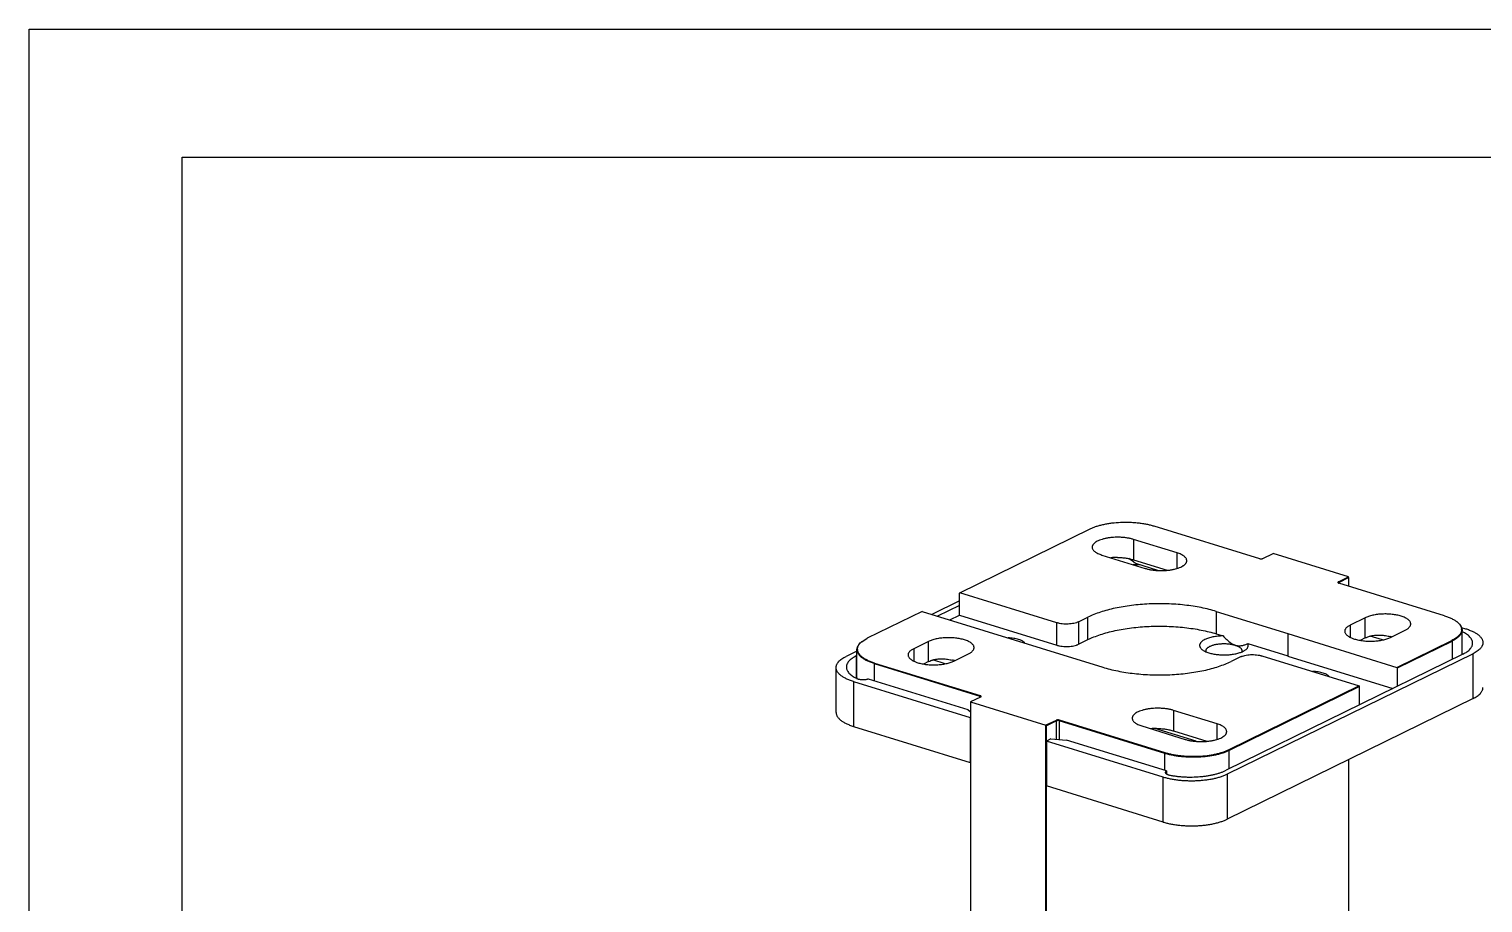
# Model space of a CAD drawing. Header units: inches. Extents: x 0 to 22, y 0 to 17.
# Drawn here: x 0 to 5.97, y 13.41 to 17 of the extents above; entities that cross this region are included whole.
import ezdxf

# ---------------------------------------------------------------- set-up
doc = ezdxf.new("R2010")
doc.units = ezdxf.units.IN
doc.header["$LTSCALE"] = 1.21
doc.header["$MEASUREMENT"] = 0
doc.layers.get('0').update_dxf_attribs({"linetype": 'CONTINUOUS'})

msp = doc.modelspace()

# ---------------------------------------------------------------- linework, layer by layer
at = {"color": 7}
for p, q in [((0, 0), (0, 17)), ((0, 17), (22, 17)), ((0.6285, 0.4428), (0.6285, 16.4744)), ((0.6285, 16.4744), (21.2161, 16.4744)), ((3.8243, 14.684), (4.3601, 14.947)), ((4.6214, 14.9587), (5.0554, 14.8246)), ((4.7167, 14.8482), (4.5381, 14.9034)), ((4.4076, 14.8393), (4.5862, 14.7842)), ((4.5381, 14.8193), (4.6757, 14.7767)), ((5.0694, 14.8252), (5.1111, 14.8457)), ((5.4213, 14.7498), (5.1111, 14.8457)), ((4.6382, 14.7757), (4.5473, 14.8038)), ((5.3784, 14.7253), (5.3792, 14.7247)), ((5.3792, 14.7247), (5.3799, 14.7244)), ((5.3795, 14.7251), (5.3795, 14.7247)), ((5.3796, 14.7294), (5.4213, 14.7498)), ((5.3803, 14.7242), (5.3812, 14.7239)), ((5.3812, 14.727), (5.4216, 14.7469)), ((5.8152, 14.5898), (5.3812, 14.7239)), ((5.4216, 14.7469), (5.4213, 14.7498)), ((5.4216, 14.7469), (5.4216, 14.7114)), ((3.8227, 14.6514), (3.7087, 14.5954)), ((3.8227, 14.6827), (3.8243, 14.684)), ((3.8227, 14.5924), (3.8227, 14.6827)), ((4.223, 14.5608), (3.8243, 14.684)), ((3.6689, 14.6078), (3.4438, 14.4973)), ((3.6689, 14.6078), (4.4111, 14.3784)), ((3.8227, 14.6326), (3.7322, 14.5882)), ((3.7825, 14.5727), (3.8227, 14.5924)), ((3.8227, 14.5924), (4.223, 14.4687)), ((4.3115, 14.5648), (4.3504, 14.5838)), ((4.8779, 14.6075), (5.1721, 14.5166)), ((5.4895, 14.5816), (5.4286, 14.5517)), ((4.8779, 14.5154), (4.9057, 14.5068)), ((5.1721, 14.5166), (5.1714, 14.5163)), ((5.1714, 14.5163), (5.1714, 14.4242)), ((5.1714, 14.5163), (5.6203, 14.3776)), ((5.5931, 14.5008), (5.654, 14.5307)), ((5.8844, 14.5422), (5.9022, 14.5367)), ((5.8876, 14.4305), (5.8876, 14.5312)), ((3.421, 14.4829), (3.4438, 14.4973)), ((3.6954, 14.4842), (3.6345, 14.4543)), ((4.3115, 14.4727), (4.3504, 14.4917)), ((5.0075, 14.4753), (5.1716, 14.4246)), ((5.4895, 14.4987), (5.4692, 14.4887)), ((5.5607, 14.4907), (5.5101, 14.5063)), ((5.6203, 14.3776), (5.8453, 14.488)), ((5.6218, 14.3753), (5.8468, 14.4857)), ((3.4015, 14.4447), (3.3565, 14.4226)), ((3.4015, 14.4259), (3.3986, 14.4245)), ((3.4015, 14.3346), (3.4015, 14.4505)), ((3.6954, 14.4013), (3.6751, 14.3914)), ((3.7638, 14.3927), (3.7135, 14.4082)), ((3.799, 14.4035), (3.8599, 14.4334)), ((4.8344, 14.4449), (4.8346, 14.4424)), ((5.8905, 14.4319), (4.9183, 13.9549)), ((5.9326, 14.4338), (4.9231, 13.9384)), ((4.9769, 14.4208), (4.9386, 14.4021)), ((4.9841, 14.4422), (4.9844, 14.4449)), ((4.9877, 14.4437), (5, 14.4514)), ((5.0654, 14.4248), (5.4649, 14.3013)), ((5.1714, 14.4242), (5.6029, 14.2908)), ((3.3158, 14.1929), (3.3158, 14.3771)), ((3.4727, 14.3931), (3.9066, 14.259)), ((3.4739, 14.3956), (3.9079, 14.2615)), ((5.6203, 14.3776), (5.6218, 14.3753)), ((5.6218, 14.3001), (5.6218, 14.3753)), ((3.3869, 14.3197), (3.8663, 14.1716)), ((3.4477, 14.3308), (3.8574, 14.2042)), ((5.4649, 14.3013), (4.929, 14.0384)), ((5.4664, 14.299), (4.9306, 14.0361)), ((5.4664, 14.299), (5.4649, 14.3013)), ((5.4664, 14.2238), (5.4664, 14.299)), ((3.8679, 14.2356), (3.8675, 14.2348)), ((3.8675, 14.2348), (3.8675, 12.1643)), ((3.9095, 14.256), (3.8679, 14.2356)), ((3.8679, 14.2356), (3.8679, 12.1632)), ((3.8679, 14.2356), (4.178, 14.1397)), ((3.9087, 14.2581), (3.9066, 14.259)), ((3.9095, 14.256), (3.9099, 14.2562)), ((3.9099, 14.2562), (3.9107, 14.2568)), ((5.9326, 14.2496), (4.9231, 13.7542)), ((3.8574, 14.2042), (3.8675, 14.1955)), ((3.8675, 14.1722), (3.8663, 14.1716)), ((3.8663, 14.1716), (3.8663, 13.9874)), ((4.2197, 14.1601), (4.178, 14.1397)), ((4.2213, 14.1578), (4.1809, 14.138)), ((4.6665, 14.0242), (4.2325, 14.1583)), ((4.6677, 14.0267), (4.2337, 14.1608)), ((4.8809, 14.1459), (4.7027, 14.2009)), ((3.3869, 14.1355), (3.8663, 13.9874)), ((4.178, 12.0673), (4.178, 14.1397)), ((4.1809, 14.138), (4.178, 14.1397)), ((4.1809, 14.0748), (4.1809, 14.138)), ((4.5721, 14.1369), (4.7504, 14.0818)), ((4.7954, 14.0739), (4.6256, 14.1264)), ((4.7027, 14.1164), (4.8389, 14.0743)), ((4.1983, 14.0839), (4.1796, 14.0748)), ((4.1796, 14.0748), (4.1796, 13.8905)), ((4.659, 13.9266), (4.1796, 14.0748)), ((4.1983, 14.0839), (4.2631, 14.0788)), ((4.6728, 13.9522), (4.2631, 14.0788)), ((3.8663, 13.9874), (3.8675, 13.988)), ((5.4216, 13.9988), (5.4216, 13.08)), ((4.6728, 13.9522), (4.6728, 13.9398)), ((4.659, 13.7424), (4.1796, 13.8905)), ((4.1809, 12.0675), (4.1809, 13.8905))]:
    msp.add_line(p, q, dxfattribs=at)
at = {"color": 8}
for p, q in [((4.5381, 14.9034), (4.5381, 14.8193)), ((4.7167, 14.7844), (4.7167, 14.8482)), ((5.3796, 14.7294), (5.3812, 14.727)), ((5.3812, 14.727), (5.3812, 14.7239)), ((4.3504, 14.4917), (4.3504, 14.5838)), ((4.8779, 14.6075), (4.8779, 14.5154)), ((5.4895, 14.4987), (5.4895, 14.5816)), ((4.223, 14.4687), (4.223, 14.5608)), ((4.3115, 14.5648), (4.3115, 14.4727)), ((5.4286, 14.5517), (5.4286, 14.5011)), ((3.6954, 14.4013), (3.6954, 14.4842)), ((5.8468, 14.4857), (5.8453, 14.488)), ((5.8468, 14.4857), (5.8468, 14.4105)), ((3.3986, 14.4245), (3.3986, 14.3338)), ((3.6345, 14.4543), (3.6345, 14.4037)), ((5.9326, 14.2496), (5.9326, 14.4338)), ((3.4739, 14.3956), (3.4727, 14.3931)), ((3.4727, 14.3931), (3.4727, 14.323)), ((3.3869, 14.3197), (3.3869, 14.1355)), ((3.9066, 14.259), (3.9079, 14.2615)), ((3.9066, 14.2546), (3.9066, 14.259)), ((4.2213, 14.1578), (4.2197, 14.1601)), ((4.2213, 14.0821), (4.2213, 14.1578)), ((4.2337, 14.1608), (4.2325, 14.1583)), ((4.2325, 14.1583), (4.2325, 14.0812)), ((4.7027, 14.2009), (4.7027, 14.1164)), ((4.8809, 14.082), (4.8809, 14.1459)), ((4.929, 14.0384), (4.9306, 14.0361)), ((4.6665, 14.0242), (4.6677, 14.0267)), ((4.6665, 13.9541), (4.6665, 14.0242)), ((4.9306, 13.9609), (4.9306, 14.0361)), ((4.659, 13.7424), (4.659, 13.9266)), ((4.9231, 13.9384), (4.9231, 13.7542))]:
    msp.add_line(p, q, dxfattribs=at)
at = {"color": 7}
for centre, radius, start, end in [((4.4727, 14.5665), 0.2629, 90.13277, 96.08694), ((4.1712, 14.3063), 0.6236, 54.42797, 56.20385), ((4.0111, 14.0832), 0.8982, 53.34914, 54.40013), ((4.5188, 14.3354), 0.4649, 83.92737, 87.90981), ((5.384, 14.7336), 0.0101, 245.51762, 248.30339), ((5.8188, 14.5046), 0.077, 48.23267, 50.14685), ((5.8574, 14.533), 0.0281, 357.60327, 0.4125), ((3.4695, 14.4247), 0.0758, 129.82595, 131.77359), ((5.5062, 14.1026), 0.4112, 77.07476, 77.66874), ((3.4317, 14.4523), 0.0281, 180.41436, 182.37509), ((3.7136, 14.0245), 0.3912, 77.2837, 78.14714), ((3.706, 13.9905), 0.426, 76.87357, 77.29386), ((3.4728, 14.4847), 0.1685, 244.49868, 245.32237), ((3.5591, 14.3346), 0.1576, 180.00009, 180.88883), ((4.637, 13.868), 0.2589, 91.19047, 96.08873)]:
    msp.add_arc(centre, radius, start, end, dxfattribs=at)
msp.add_ellipse((4.5058, 14.8189), major_axis=(0.188, -0.0597), ratio=0.009658, start_param=-1.345315, end_param=-1.324028, dxfattribs=at)
for points, knots in [([(4.3601, 14.947), (4.364, 14.9489), (4.3724, 14.9526), (4.3857, 14.9574), (4.4002, 14.9617), (4.4156, 14.9654), (4.432, 14.9686), (4.455, 14.9719), (4.4847, 14.9744), (4.5149, 14.9746), (4.539, 14.9733), (4.5567, 14.9717), (4.574, 14.9695), (4.5906, 14.9666), (4.6064, 14.963), (4.6165, 14.9602), (4.6214, 14.9587)], [0, 0, 0, 0, 0.049381, 0.102626, 0.159364, 0.21921, 0.28176, 0.346555, 0.480777, 0.617598, 0.685603, 0.75258, 0.818006, 0.881391, 0.942232, 1, 1, 1, 1]), ([(4.5381, 14.9034), (4.5341, 14.9046), (4.5257, 14.9068), (4.5126, 14.9094), (4.4987, 14.9111), (4.4843, 14.9121), (4.4697, 14.9124), (4.4552, 14.9118), (4.441, 14.9105), (4.4274, 14.9084), (4.4147, 14.9056), (4.4031, 14.9021), (4.3929, 14.8981), (4.3854, 14.8941), (4.3803, 14.8907), (4.377, 14.8882), (4.3742, 14.8855), (4.3719, 14.8828), (4.3701, 14.88), (4.3688, 14.8772), (4.368, 14.8743), (4.3678, 14.8723), (4.3678, 14.8714)], [0, 0, 0, 0, 0.067338, 0.139401, 0.214941, 0.292765, 0.371638, 0.450231, 0.527241, 0.601415, 0.671589, 0.736715, 0.795949, 0.84868, 0.872538, 0.894727, 0.915297, 0.934364, 0.952097, 0.968729, 0.98457, 1, 1, 1, 1]), ([(4.3678, 14.8714), (4.3678, 14.8706), (4.368, 14.8691), (4.3686, 14.8659), (4.3704, 14.862), (4.3738, 14.8575), (4.3784, 14.8533), (4.3842, 14.8493), (4.3911, 14.8456), (4.3989, 14.8422), (4.4046, 14.8403), (4.4076, 14.8393)], [0, 0, 0, 0, 0.042651, 0.086045, 0.177612, 0.279381, 0.394244, 0.523697, 0.668239, 0.827455, 1, 1, 1, 1]), ([(4.4722, 14.8294), (4.4781, 14.8294), (4.4898, 14.8288), (4.5069, 14.8267), (4.523, 14.8235), (4.5332, 14.8208), (4.5381, 14.8193)], [0, 0, 0, 0, 0.264656, 0.523865, 0.77114, 1, 1, 1, 1]), ([(4.5862, 14.7842), (4.5902, 14.7829), (4.5985, 14.7807), (4.6116, 14.7782), (4.6255, 14.7764), (4.6399, 14.7754), (4.6545, 14.7752), (4.6691, 14.7757), (4.6833, 14.7771), (4.6969, 14.7792), (4.7096, 14.782), (4.7212, 14.7854), (4.7314, 14.7895), (4.7389, 14.7934), (4.744, 14.7968), (4.7473, 14.7994), (4.75, 14.802), (4.7523, 14.8048), (4.7542, 14.8076), (4.7555, 14.8104), (4.7563, 14.8133), (4.7564, 14.8152), (4.7564, 14.8162)], [0, 0, 0, 0, 0.067338, 0.139401, 0.214941, 0.292765, 0.371638, 0.450231, 0.527241, 0.601415, 0.671589, 0.736715, 0.795949, 0.84868, 0.872538, 0.894727, 0.915297, 0.934364, 0.952097, 0.968729, 0.98457, 1, 1, 1, 1]), ([(4.7564, 14.8162), (4.7564, 14.8169), (4.7563, 14.8185), (4.7556, 14.8216), (4.7539, 14.8256), (4.7505, 14.83), (4.7459, 14.8343), (4.7401, 14.8382), (4.7332, 14.842), (4.7253, 14.8453), (4.7197, 14.8473), (4.7167, 14.8482)], [0, 0, 0, 0, 0.042651, 0.086045, 0.177612, 0.279381, 0.394244, 0.523697, 0.668239, 0.827455, 1, 1, 1, 1]), ([(5.0554, 14.8246), (5.0559, 14.8244), (5.0571, 14.8241), (5.0589, 14.8239), (5.0608, 14.8237), (5.0627, 14.8237), (5.0646, 14.8239), (5.0664, 14.8242), (5.068, 14.8246), (5.069, 14.825), (5.0694, 14.8252)], [0, 0, 0, 0, 0.118408, 0.247421, 0.382485, 0.519245, 0.653408, 0.780827, 0.897561, 1, 1, 1, 1]), ([(5.3796, 14.7294), (5.3794, 14.7292), (5.3789, 14.729), (5.3782, 14.7285), (5.3778, 14.728), (5.3775, 14.7274), (5.3774, 14.7268), (5.3776, 14.7263), (5.3779, 14.7258), (5.3782, 14.7254), (5.3784, 14.7253)], [0, 0, 0, 0, 0.167418, 0.31396, 0.440309, 0.550121, 0.651277, 0.754019, 0.868089, 1, 1, 1, 1]), ([(5.3812, 14.727), (5.3809, 14.7269), (5.3805, 14.7266), (5.3799, 14.7262), (5.3795, 14.7257), (5.3795, 14.7253), (5.3795, 14.7251)], [0, 0, 0, 0, 0.314987, 0.581799, 0.804595, 1, 1, 1, 1]), ([(4.8779, 14.6075), (4.868, 14.6106), (4.8475, 14.6162), (4.8156, 14.6234), (4.7821, 14.6292), (4.7473, 14.6338), (4.7115, 14.6371), (4.6751, 14.6389), (4.6383, 14.6394), (4.6017, 14.6385), (4.5654, 14.6361), (4.5299, 14.6324), (4.4955, 14.6274), (4.4625, 14.6211), (4.4313, 14.6136), (4.4021, 14.6049), (4.3752, 14.5952), (4.3583, 14.5877), (4.3504, 14.5838)], [0, 0, 0, 0, 0.05779, 0.118615, 0.181973, 0.247396, 0.31438, 0.382382, 0.450848, 0.519221, 0.586943, 0.653464, 0.718256, 0.780811, 0.840654, 0.89737, 0.950601, 1, 1, 1, 1]), ([(5.637, 14.5882), (5.6343, 14.589), (5.6285, 14.5906), (5.6164, 14.5933), (5.6003, 14.5958), (5.5802, 14.5972), (5.5599, 14.597), (5.5399, 14.5954), (5.524, 14.5927), (5.5121, 14.5899), (5.504, 14.5874), (5.4964, 14.5847), (5.4917, 14.5826), (5.4895, 14.5816)], [0, 0, 0, 0, 0.057747, 0.118596, 0.247423, 0.382375, 0.519212, 0.65345, 0.780759, 0.840624, 0.897385, 0.950636, 1, 1, 1, 1]), ([(5.6768, 14.5561), (5.6768, 14.5569), (5.6766, 14.5585), (5.676, 14.5616), (5.6742, 14.5655), (5.6708, 14.57), (5.6662, 14.5742), (5.6604, 14.5782), (5.6535, 14.5819), (5.6456, 14.5853), (5.64, 14.5873), (5.637, 14.5882)], [0, 0, 0, 0, 0.042654, 0.08605, 0.177616, 0.279386, 0.394245, 0.523693, 0.668231, 0.827449, 1, 1, 1, 1]), ([(5.8152, 14.5898), (5.8206, 14.5881), (5.8309, 14.5846), (5.8452, 14.5784), (5.8576, 14.5715), (5.8649, 14.5664), (5.8681, 14.5637)], [0, 0, 0, 0, 0.286354, 0.549627, 0.787652, 1, 1, 1, 1]), ([(4.3115, 14.5648), (4.3102, 14.5641), (4.3073, 14.5629), (4.3011, 14.5606), (4.2925, 14.5584), (4.2812, 14.5565), (4.2693, 14.5555), (4.2571, 14.5554), (4.245, 14.5563), (4.2354, 14.5577), (4.2281, 14.5593), (4.2247, 14.5603), (4.223, 14.5608)], [0, 0, 0, 0, 0.049366, 0.102619, 0.219209, 0.346524, 0.480767, 0.61761, 0.752566, 0.8814, 0.942251, 1, 1, 1, 1]), ([(4.3504, 14.4917), (4.3583, 14.4956), (4.3752, 14.5031), (4.4021, 14.5128), (4.4313, 14.5215), (4.4625, 14.529), (4.4955, 14.5353), (4.5299, 14.5403), (4.5654, 14.544), (4.6017, 14.5464), (4.6384, 14.5473), (4.6751, 14.5468), (4.7116, 14.545), (4.7474, 14.5417), (4.7822, 14.5371), (4.8157, 14.5313), (4.8475, 14.5241), (4.868, 14.5184), (4.8779, 14.5154)], [0, 0, 0, 0, 0.049399, 0.102631, 0.159347, 0.219191, 0.281747, 0.34654, 0.413062, 0.480784, 0.549157, 0.617623, 0.685625, 0.752609, 0.81803, 0.881387, 0.94221, 1, 1, 1, 1]), ([(5.4286, 14.5517), (5.4268, 14.5508), (5.4235, 14.549), (5.4189, 14.5461), (5.415, 14.5431), (5.4117, 14.5399), (5.4091, 14.5366), (5.4072, 14.5332), (5.4061, 14.5297), (5.4058, 14.5274), (5.4058, 14.5262)], [0, 0, 0, 0, 0.163727, 0.315239, 0.45438, 0.581398, 0.697356, 0.804008, 0.903819, 1, 1, 1, 1]), ([(5.4058, 14.5262), (5.4058, 14.5255), (5.4059, 14.5239), (5.4066, 14.5208), (5.4084, 14.5169), (5.4118, 14.5124), (5.4164, 14.5082), (5.4222, 14.5042), (5.429, 14.5005), (5.4369, 14.4971), (5.4426, 14.4951), (5.4456, 14.4942)], [0, 0, 0, 0, 0.042654, 0.08605, 0.177616, 0.279386, 0.394245, 0.523693, 0.668231, 0.827449, 1, 1, 1, 1]), ([(5.654, 14.5307), (5.6558, 14.5316), (5.6591, 14.5334), (5.6637, 14.5363), (5.6676, 14.5393), (5.6709, 14.5425), (5.6735, 14.5458), (5.6754, 14.5492), (5.6765, 14.5526), (5.6768, 14.555), (5.6768, 14.5561)], [0, 0, 0, 0, 0.163727, 0.315239, 0.45438, 0.581398, 0.697356, 0.804008, 0.903819, 1, 1, 1, 1]), ([(5.8856, 14.5319), (5.8855, 14.5299), (5.8849, 14.5258), (5.8827, 14.5199), (5.8793, 14.514), (5.8747, 14.5084), (5.8689, 14.5029), (5.862, 14.4976), (5.8541, 14.4926), (5.8483, 14.4895), (5.8453, 14.488)], [0, 0, 0, 0, 0.096024, 0.196148, 0.303285, 0.41968, 0.546885, 0.68589, 0.836986, 1, 1, 1, 1]), ([(5.8876, 14.5312), (5.8876, 14.5291), (5.8871, 14.5249), (5.8851, 14.5188), (5.8817, 14.5127), (5.8771, 14.5068), (5.8712, 14.5011), (5.8641, 14.4956), (5.8559, 14.4904), (5.85, 14.4872), (5.8468, 14.4857)], [0, 0, 0, 0, 0.096187, 0.196022, 0.302678, 0.41863, 0.54559, 0.684653, 0.83618, 1, 1, 1, 1]), ([(5.87, 14.5622), (5.8727, 14.5599), (5.8764, 14.5563), (5.8806, 14.551), (5.8832, 14.5472), (5.8851, 14.5432), (5.8865, 14.5392), (5.8874, 14.5352), (5.8876, 14.5325), (5.8876, 14.5312)], [0, 0, 0, 0, 0.289479, 0.422041, 0.547351, 0.666413, 0.780514, 0.891151, 1, 1, 1, 1]), ([(5.8701, 14.562), (5.8725, 14.5599), (5.8768, 14.5555), (5.881, 14.5494), (5.8834, 14.5444), (5.8846, 14.5407), (5.8854, 14.537), (5.8856, 14.5345), (5.8856, 14.5333)], [0, 0, 0, 0, 0.286264, 0.543159, 0.662751, 0.777834, 0.889753, 1, 1, 1, 1]), ([(5.9312, 14.4775), (5.9312, 14.4785), (5.9311, 14.4806), (5.9306, 14.4838), (5.9297, 14.487), (5.928, 14.4913), (5.9249, 14.4966), (5.92, 14.5027), (5.9137, 14.5085), (5.9061, 14.5142), (5.8974, 14.5195), (5.891, 14.5227), (5.8877, 14.5243)], [0, 0, 0, 0, 0.047316, 0.095125, 0.143905, 0.194098, 0.300127, 0.415849, 0.54298, 0.682544, 0.834968, 1, 1, 1, 1]), ([(5.9022, 14.5367), (5.9076, 14.535), (5.9177, 14.5316), (5.9297, 14.5264), (5.9384, 14.5219), (5.9443, 14.5185), (5.9497, 14.515), (5.9546, 14.5113), (5.9589, 14.5076), (5.9627, 14.5037), (5.966, 14.4998), (5.9687, 14.4958), (5.9708, 14.4917), (5.9723, 14.4876), (5.9732, 14.4835), (5.9734, 14.4807), (5.9734, 14.4793)], [0, 0, 0, 0, 0.172629, 0.331666, 0.405733, 0.47607, 0.542659, 0.605526, 0.664747, 0.720456, 0.772873, 0.822313, 0.869182, 0.913994, 0.957369, 1, 1, 1, 1]), ([(3.4015, 14.4505), (3.4015, 14.4518), (3.4017, 14.4545), (3.4026, 14.4585), (3.404, 14.4625), (3.406, 14.4664), (3.4085, 14.4703), (3.4127, 14.4756), (3.4164, 14.4792), (3.4192, 14.4814)], [0, 0, 0, 0, 0.108856, 0.219502, 0.333605, 0.452654, 0.57793, 0.710454, 1, 1, 1, 1]), ([(3.4035, 14.4521), (3.4035, 14.4534), (3.4037, 14.4559), (3.4044, 14.4597), (3.4056, 14.4634), (3.408, 14.4684), (3.4123, 14.4747), (3.4166, 14.4791), (3.419, 14.4813)], [0, 0, 0, 0, 0.110362, 0.222272, 0.337267, 0.456739, 0.713451, 1, 1, 1, 1]), ([(3.8429, 14.4908), (3.8402, 14.4917), (3.8344, 14.4933), (3.8223, 14.496), (3.8062, 14.4984), (3.7862, 14.4998), (3.7658, 14.4997), (3.7459, 14.498), (3.7299, 14.4954), (3.718, 14.4925), (3.7099, 14.4901), (3.7024, 14.4874), (3.6976, 14.4853), (3.6954, 14.4842)], [0, 0, 0, 0, 0.057747, 0.118596, 0.247423, 0.382375, 0.519212, 0.65345, 0.780759, 0.840624, 0.897385, 0.950636, 1, 1, 1, 1]), ([(3.8827, 14.4588), (3.8827, 14.4596), (3.8825, 14.4611), (3.8819, 14.4643), (3.8801, 14.4682), (3.8767, 14.4726), (3.8721, 14.4769), (3.8663, 14.4809), (3.8594, 14.4846), (3.8516, 14.488), (3.8459, 14.4899), (3.8429, 14.4908)], [0, 0, 0, 0, 0.042654, 0.08605, 0.177616, 0.279386, 0.394245, 0.523693, 0.668231, 0.827449, 1, 1, 1, 1]), ([(3.8599, 14.4334), (3.8617, 14.4343), (3.865, 14.436), (3.8696, 14.4389), (3.8735, 14.442), (3.8768, 14.4452), (3.8794, 14.4485), (3.8813, 14.4519), (3.8824, 14.4553), (3.8827, 14.4577), (3.8827, 14.4588)], [0, 0, 0, 0, 0.163727, 0.315239, 0.45438, 0.581398, 0.697356, 0.804008, 0.903819, 1, 1, 1, 1]), ([(4.0914, 14.4775), (4.0908, 14.4782), (4.0895, 14.4797), (4.0873, 14.4819), (4.0846, 14.4839), (4.0815, 14.4858), (4.0781, 14.4877), (4.0729, 14.4901), (4.0655, 14.4927), (4.0558, 14.4952), (4.0453, 14.4971), (4.0341, 14.4983), (4.0264, 14.4987), (4.0225, 14.4987)], [0, 0, 0, 0, 0.038249, 0.079877, 0.125155, 0.174207, 0.227029, 0.28355, 0.407074, 0.543046, 0.689123, 0.842464, 1, 1, 1, 1]), ([(4.223, 14.4687), (4.2247, 14.4682), (4.2281, 14.4672), (4.2354, 14.4656), (4.245, 14.4642), (4.2571, 14.4633), (4.2693, 14.4634), (4.2812, 14.4644), (4.2925, 14.4662), (4.3011, 14.4685), (4.3073, 14.4708), (4.3102, 14.472), (4.3115, 14.4727)], [0, 0, 0, 0, 0.057749, 0.1186, 0.247433, 0.38239, 0.519233, 0.653476, 0.780791, 0.897381, 0.950634, 1, 1, 1, 1]), ([(4.831, 14.4921), (4.8284, 14.4908), (4.8245, 14.4886), (4.82, 14.4854), (4.8171, 14.4829), (4.8146, 14.4804), (4.8126, 14.4778), (4.8111, 14.4752), (4.81, 14.4725), (4.8094, 14.4698), (4.8093, 14.467), (4.8097, 14.4643), (4.8106, 14.4616), (4.812, 14.459), (4.8145, 14.4553), (4.8169, 14.4529), (4.8188, 14.4514)], [0, 0, 0, 0, 0.167558, 0.243397, 0.313892, 0.37923, 0.439856, 0.496405, 0.549721, 0.600877, 0.651122, 0.701776, 0.754139, 0.809357, 0.868339, 1, 1, 1, 1]), ([(4.9057, 14.5068), (4.9021, 14.5067), (4.895, 14.5065), (4.8845, 14.5057), (4.8742, 14.5044), (4.8644, 14.5027), (4.855, 14.5007), (4.8463, 14.4982), (4.8384, 14.4954), (4.8334, 14.4932), (4.831, 14.4921)], [0, 0, 0, 0, 0.140144, 0.278611, 0.413815, 0.544478, 0.66944, 0.787652, 0.898143, 1, 1, 1, 1]), ([(4.8506, 14.463), (4.8494, 14.4624), (4.847, 14.4611), (4.8437, 14.459), (4.8409, 14.4569), (4.8386, 14.4546), (4.8367, 14.4522), (4.8354, 14.4498), (4.8346, 14.4474), (4.8344, 14.4457), (4.8344, 14.4449)], [0, 0, 0, 0, 0.163726, 0.315237, 0.454376, 0.581393, 0.697352, 0.804005, 0.903818, 1, 1, 1, 1]), ([(4.956, 14.4677), (4.954, 14.4683), (4.9499, 14.4695), (4.9413, 14.4714), (4.9298, 14.4732), (4.9154, 14.4742), (4.9009, 14.4741), (4.8867, 14.4729), (4.8753, 14.471), (4.8668, 14.469), (4.8609, 14.4672), (4.8556, 14.4653), (4.8522, 14.4638), (4.8506, 14.463)], [0, 0, 0, 0, 0.057746, 0.118594, 0.24742, 0.382373, 0.519212, 0.653452, 0.780762, 0.840627, 0.897386, 0.950636, 1, 1, 1, 1]), ([(4.9057, 14.5068), (4.9095, 14.5027), (4.9154, 14.4967), (4.9235, 14.4892), (4.9298, 14.4839), (4.9362, 14.4791), (4.9428, 14.4749), (4.9496, 14.4715), (4.9543, 14.4697), (4.9566, 14.469)], [0, 0, 0, 0, 0.262197, 0.391537, 0.519166, 0.64451, 0.766874, 0.885541, 1, 1, 1, 1]), ([(4.9839, 14.4482), (4.9836, 14.4492), (4.9827, 14.4512), (4.9808, 14.454), (4.9781, 14.4566), (4.9749, 14.4592), (4.9709, 14.4616), (4.9665, 14.4639), (4.9614, 14.4659), (4.9579, 14.4672), (4.956, 14.4677)], [0, 0, 0, 0, 0.087232, 0.182657, 0.288557, 0.406313, 0.536538, 0.679358, 0.834198, 1, 1, 1, 1]), ([(4.9566, 14.469), (4.9589, 14.4683), (4.9634, 14.4672), (4.9702, 14.4664), (4.9769, 14.4665), (4.9833, 14.4673), (4.9896, 14.4687), (4.9978, 14.4712), (5.0037, 14.4736), (5.0075, 14.4753)], [0, 0, 0, 0, 0.13451, 0.264413, 0.390756, 0.514641, 0.636977, 0.75841, 1, 1, 1, 1]), ([(5, 14.4514), (5.0011, 14.4523), (5.003, 14.4541), (5.0055, 14.457), (5.0074, 14.46), (5.0087, 14.4631), (5.0094, 14.4662), (5.0094, 14.4693), (5.0088, 14.4724), (5.008, 14.4744), (5.0075, 14.4753)], [0, 0, 0, 0, 0.152071, 0.291663, 0.42032, 0.540307, 0.65463, 0.766883, 0.880845, 1, 1, 1, 1]), ([(5.4456, 14.4942), (5.4483, 14.4934), (5.4541, 14.4918), (5.4662, 14.4891), (5.4823, 14.4866), (5.5023, 14.4852), (5.5227, 14.4854), (5.5426, 14.487), (5.5586, 14.4896), (5.5705, 14.4925), (5.5786, 14.4949), (5.5861, 14.4977), (5.5909, 14.4997), (5.5931, 14.5008)], [0, 0, 0, 0, 0.057747, 0.118596, 0.247423, 0.382375, 0.519212, 0.65345, 0.780759, 0.840624, 0.897385, 0.950636, 1, 1, 1, 1]), ([(5.4895, 14.4987), (5.4913, 14.4995), (5.495, 14.5012), (5.5031, 14.5043), (5.5096, 14.5063), (5.514, 14.5074)], [0, 0, 0, 0, 0.229106, 0.472767, 1, 1, 1, 1]), ([(5.514, 14.5074), (5.517, 14.5082), (5.5231, 14.5094), (5.536, 14.5108), (5.5529, 14.5108), (5.5734, 14.5084), (5.5871, 14.5058), (5.594, 14.5043)], [0, 0, 0, 0, 0.114493, 0.233477, 0.481924, 0.739854, 1, 1, 1, 1]), ([(5.8905, 14.4319), (5.8936, 14.4335), (5.8996, 14.4367), (5.9078, 14.4419), (5.9148, 14.4474), (5.9207, 14.4531), (5.9254, 14.459), (5.9282, 14.4641), (5.9298, 14.4682), (5.9306, 14.4713), (5.9311, 14.4744), (5.9312, 14.4764), (5.9312, 14.4775)], [0, 0, 0, 0, 0.163835, 0.31532, 0.454293, 0.581204, 0.697127, 0.80377, 0.854409, 0.903709, 0.952088, 1, 1, 1, 1]), ([(5.9734, 14.4793), (5.9734, 14.4783), (5.9733, 14.4763), (5.9728, 14.4732), (5.9719, 14.4701), (5.9703, 14.466), (5.9675, 14.4608), (5.9629, 14.455), (5.957, 14.4493), (5.9499, 14.4438), (5.9417, 14.4385), (5.9358, 14.4354), (5.9326, 14.4338)], [0, 0, 0, 0, 0.047912, 0.096291, 0.145588, 0.196223, 0.302877, 0.418806, 0.545713, 0.684654, 0.836128, 1, 1, 1, 1]), ([(3.3158, 14.3771), (3.3158, 14.3781), (3.3159, 14.3802), (3.3164, 14.3832), (3.3172, 14.3863), (3.3188, 14.3904), (3.3216, 14.3956), (3.3263, 14.4015), (3.3321, 14.4072), (3.3392, 14.4126), (3.3474, 14.4179), (3.3533, 14.421), (3.3565, 14.4226)], [0, 0, 0, 0, 0.047912, 0.096291, 0.145588, 0.196223, 0.302877, 0.418806, 0.545713, 0.684654, 0.836128, 1, 1, 1, 1]), ([(3.3986, 14.4245), (3.3955, 14.4229), (3.3895, 14.4198), (3.3813, 14.4145), (3.3743, 14.4091), (3.3684, 14.4033), (3.3638, 14.3975), (3.3609, 14.3923), (3.3593, 14.3882), (3.3585, 14.3851), (3.358, 14.382), (3.3579, 14.38), (3.3579, 14.379)], [0, 0, 0, 0, 0.163835, 0.31532, 0.454293, 0.581204, 0.697127, 0.80377, 0.854409, 0.903709, 0.952088, 1, 1, 1, 1]), ([(3.4727, 14.3931), (3.4674, 14.3948), (3.4572, 14.3983), (3.4431, 14.4043), (3.4326, 14.41), (3.4252, 14.4149), (3.4203, 14.4185), (3.416, 14.4223), (3.4122, 14.4261), (3.4089, 14.43), (3.4062, 14.434), (3.4042, 14.4381), (3.4026, 14.4422), (3.4017, 14.4463), (3.4015, 14.4491), (3.4015, 14.4505)], [0, 0, 0, 0, 0.172557, 0.331668, 0.476067, 0.542656, 0.605515, 0.664722, 0.720429, 0.772857, 0.822305, 0.869175, 0.91399, 0.957366, 1, 1, 1, 1]), ([(3.4739, 14.3956), (3.4687, 14.3972), (3.4589, 14.4006), (3.4451, 14.4064), (3.4348, 14.412), (3.4276, 14.4166), (3.4228, 14.4202), (3.4185, 14.4238), (3.4147, 14.4275), (3.4114, 14.4313), (3.4087, 14.4352), (3.4066, 14.4391), (3.405, 14.4431), (3.4039, 14.4471), (3.4036, 14.4498), (3.4036, 14.4512)], [0, 0, 0, 0, 0.171671, 0.330244, 0.474476, 0.541112, 0.604099, 0.663507, 0.719468, 0.772184, 0.821926, 0.869055, 0.91405, 0.957482, 1, 1, 1, 1]), ([(3.6345, 14.4543), (3.6327, 14.4535), (3.6294, 14.4517), (3.6248, 14.4488), (3.6209, 14.4457), (3.6176, 14.4425), (3.615, 14.4392), (3.6131, 14.4359), (3.612, 14.4324), (3.6117, 14.4301), (3.6117, 14.4289)], [0, 0, 0, 0, 0.163727, 0.315239, 0.45438, 0.581398, 0.697356, 0.804008, 0.903819, 1, 1, 1, 1]), ([(3.6117, 14.4289), (3.6117, 14.4282), (3.6119, 14.4266), (3.6125, 14.4235), (3.6143, 14.4195), (3.6177, 14.4151), (3.6223, 14.4109), (3.6281, 14.4069), (3.635, 14.4031), (3.6429, 14.3998), (3.6485, 14.3978), (3.6515, 14.3969)], [0, 0, 0, 0, 0.042654, 0.08605, 0.177616, 0.279386, 0.394245, 0.523693, 0.668231, 0.827449, 1, 1, 1, 1]), ([(3.6515, 14.3969), (3.6542, 14.396), (3.66, 14.3944), (3.6721, 14.3917), (3.6882, 14.3893), (3.7083, 14.3879), (3.7286, 14.388), (3.7486, 14.3897), (3.7645, 14.3923), (3.7764, 14.3952), (3.7845, 14.3976), (3.7921, 14.4003), (3.7968, 14.4024), (3.799, 14.4035)], [0, 0, 0, 0, 0.057747, 0.118596, 0.247423, 0.382375, 0.519212, 0.65345, 0.780759, 0.840624, 0.897385, 0.950636, 1, 1, 1, 1]), ([(3.6954, 14.4013), (3.6987, 14.403), (3.7059, 14.406), (3.7134, 14.4083), (3.7173, 14.4094)], [0, 0, 0, 0, 0.474667, 1, 1, 1, 1]), ([(3.7173, 14.4094), (3.7201, 14.4101), (3.726, 14.4114), (3.7382, 14.413), (3.7544, 14.4132), (3.7741, 14.4112), (3.7873, 14.4087), (3.7939, 14.4074)], [0, 0, 0, 0, 0.113609, 0.231812, 0.479267, 0.737466, 1, 1, 1, 1]), ([(4.4111, 14.3784), (4.421, 14.3753), (4.4415, 14.3697), (4.4734, 14.3625), (4.5069, 14.3567), (4.5417, 14.3521), (4.5775, 14.3488), (4.6139, 14.347), (4.6507, 14.3465), (4.6873, 14.3474), (4.7236, 14.3498), (4.7591, 14.3535), (4.7935, 14.3585), (4.8265, 14.3648), (4.8577, 14.3723), (4.8869, 14.381), (4.9138, 14.3907), (4.9307, 14.3982), (4.9386, 14.4021)], [0, 0, 0, 0, 0.05779, 0.118615, 0.181973, 0.247396, 0.31438, 0.382382, 0.450848, 0.519221, 0.586943, 0.653464, 0.718256, 0.780811, 0.840654, 0.89737, 0.950601, 1, 1, 1, 1]), ([(4.8188, 14.4514), (4.8205, 14.45), (4.8244, 14.4472), (4.8311, 14.4435), (4.8388, 14.4402), (4.8443, 14.4383), (4.8472, 14.4374)], [0, 0, 0, 0, 0.212348, 0.450475, 0.713799, 1, 1, 1, 1]), ([(4.8472, 14.4374), (4.8499, 14.4366), (4.8553, 14.435), (4.8668, 14.4325), (4.8822, 14.4302), (4.9013, 14.4288), (4.9207, 14.4289), (4.9397, 14.4305), (4.9548, 14.433), (4.9662, 14.4358), (4.9739, 14.4381), (4.9811, 14.4407), (4.9856, 14.4426), (4.9877, 14.4437)], [0, 0, 0, 0, 0.057748, 0.118598, 0.24743, 0.382383, 0.519219, 0.653455, 0.780762, 0.840627, 0.897386, 0.950636, 1, 1, 1, 1]), ([(4.9769, 14.4208), (4.9782, 14.4215), (4.981, 14.4227), (4.9872, 14.425), (4.9959, 14.4272), (5.0071, 14.4291), (5.0191, 14.4301), (5.0313, 14.4302), (5.0433, 14.4293), (5.053, 14.4279), (5.0603, 14.4262), (5.0637, 14.4253), (5.0654, 14.4248)], [0, 0, 0, 0, 0.049366, 0.102619, 0.219209, 0.346524, 0.480767, 0.61761, 0.752566, 0.8814, 0.942251, 1, 1, 1, 1]), ([(4.9844, 14.4449), (4.9844, 14.4454), (4.9843, 14.4465), (4.984, 14.4477), (4.9839, 14.4482)], [0, 0, 0, 0, 0.495531, 1, 1, 1, 1]), ([(3.3869, 14.3197), (3.3816, 14.3214), (3.3714, 14.3248), (3.3594, 14.33), (3.3507, 14.3345), (3.3448, 14.3379), (3.3394, 14.3415), (3.3345, 14.3451), (3.3302, 14.3489), (3.3264, 14.3527), (3.3231, 14.3566), (3.3205, 14.3606), (3.3184, 14.3647), (3.3169, 14.3688), (3.316, 14.3729), (3.3158, 14.3757), (3.3158, 14.3771)], [0, 0, 0, 0, 0.172629, 0.331666, 0.405733, 0.47607, 0.542659, 0.605526, 0.664747, 0.720456, 0.772873, 0.822313, 0.869182, 0.913994, 0.957369, 1, 1, 1, 1]), ([(3.3579, 14.379), (3.3579, 14.3779), (3.358, 14.3758), (3.3585, 14.3727), (3.3594, 14.3695), (3.361, 14.3653), (3.364, 14.3601), (3.3688, 14.3541), (3.375, 14.3483), (3.3823, 14.3427), (3.3908, 14.3374), (3.397, 14.3342), (3.4003, 14.3327)], [0, 0, 0, 0, 0.047557, 0.095595, 0.144583, 0.194955, 0.301231, 0.417029, 0.544062, 0.683367, 0.835414, 1, 1, 1, 1]), ([(5.3421, 14.3395), (5.3416, 14.3403), (5.3403, 14.3418), (5.3381, 14.3439), (5.3354, 14.3459), (5.3323, 14.3479), (5.3289, 14.3497), (5.3237, 14.3521), (5.3163, 14.3547), (5.3066, 14.3572), (5.2961, 14.3591), (5.2849, 14.3603), (5.2772, 14.3607), (5.2733, 14.3608)], [0, 0, 0, 0, 0.038249, 0.079877, 0.125155, 0.174207, 0.227029, 0.28355, 0.407074, 0.543046, 0.689123, 0.842464, 1, 1, 1, 1]), ([(3.4025, 14.3316), (3.4032, 14.3313), (3.4047, 14.3307), (3.408, 14.3296), (3.4125, 14.3285), (3.4184, 14.3277), (3.4246, 14.3273), (3.4309, 14.3274), (3.4369, 14.328), (3.4417, 14.3289), (3.4453, 14.3299), (3.4469, 14.3305), (3.4477, 14.3308)], [0, 0, 0, 0, 0.050879, 0.105723, 0.225457, 0.355443, 0.491398, 0.628524, 0.761946, 0.887165, 0.945399, 1, 1, 1, 1]), ([(5.9326, 14.2496), (5.9358, 14.2512), (5.9417, 14.2543), (5.9499, 14.2596), (5.957, 14.265), (5.9629, 14.2707), (5.9675, 14.2766), (5.9703, 14.2818), (5.9719, 14.2859), (5.9728, 14.289), (5.9733, 14.292), (5.9734, 14.2941), (5.9734, 14.2951)], [0, 0, 0, 0, 0.163872, 0.315346, 0.454287, 0.581194, 0.697123, 0.803777, 0.854412, 0.903709, 0.952088, 1, 1, 1, 1]), ([(3.9104, 14.2603), (3.9101, 14.2606), (3.9092, 14.261), (3.9084, 14.2613), (3.9079, 14.2615)], [0, 0, 0, 0, 0.460422, 1, 1, 1, 1]), ([(3.9097, 14.2566), (3.9097, 14.2567), (3.9096, 14.257), (3.9094, 14.2574), (3.9091, 14.2578), (3.9088, 14.258), (3.9087, 14.2581)], [0, 0, 0, 0, 0.211664, 0.441031, 0.701214, 1, 1, 1, 1]), ([(3.9107, 14.2568), (3.9109, 14.2569), (3.9112, 14.2572), (3.9115, 14.2576), (3.9117, 14.2581), (3.9117, 14.2586), (3.9116, 14.259), (3.9113, 14.2595), (3.9109, 14.2599), (3.9106, 14.2602), (3.9104, 14.2603)], [0, 0, 0, 0, 0.141874, 0.26682, 0.379242, 0.485967, 0.594992, 0.713801, 0.847722, 1, 1, 1, 1]), ([(3.3158, 14.1929), (3.3158, 14.1915), (3.316, 14.1887), (3.3169, 14.1846), (3.3184, 14.1805), (3.3205, 14.1764), (3.3231, 14.1724), (3.3264, 14.1685), (3.3302, 14.1646), (3.3345, 14.1609), (3.3394, 14.1572), (3.3448, 14.1537), (3.3507, 14.1503), (3.3594, 14.1458), (3.3714, 14.1406), (3.3816, 14.1372), (3.3869, 14.1355)], [0, 0, 0, 0, 0.042631, 0.086006, 0.130818, 0.177687, 0.227127, 0.279544, 0.335253, 0.394474, 0.457341, 0.52393, 0.594267, 0.668334, 0.827371, 1, 1, 1, 1]), ([(4.2337, 14.1608), (4.2332, 14.1609), (4.2321, 14.1612), (4.2302, 14.1615), (4.2283, 14.1616), (4.2264, 14.1616), (4.2245, 14.1615), (4.2227, 14.1612), (4.2211, 14.1607), (4.2201, 14.1604), (4.2197, 14.1601)], [0, 0, 0, 0, 0.118408, 0.247421, 0.382485, 0.519245, 0.653408, 0.780827, 0.897561, 1, 1, 1, 1]), ([(4.2325, 14.1583), (4.2321, 14.1585), (4.2312, 14.1587), (4.2297, 14.1589), (4.2282, 14.159), (4.2266, 14.159), (4.2251, 14.1589), (4.2237, 14.1586), (4.2224, 14.1583), (4.2216, 14.158), (4.2213, 14.1578)], [0, 0, 0, 0, 0.118397, 0.247395, 0.382465, 0.519247, 0.653428, 0.780853, 0.897572, 1, 1, 1, 1]), ([(4.7027, 14.2009), (4.6987, 14.2022), (4.6903, 14.2044), (4.6772, 14.2069), (4.6633, 14.2087), (4.6489, 14.2097), (4.6343, 14.2099), (4.6198, 14.2093), (4.6056, 14.208), (4.592, 14.2059), (4.5793, 14.2031), (4.5677, 14.1996), (4.5574, 14.1956), (4.5499, 14.1917), (4.5448, 14.1883), (4.5416, 14.1857), (4.5388, 14.183), (4.5365, 14.1803), (4.5347, 14.1775), (4.5334, 14.1747), (4.5326, 14.1718), (4.5324, 14.1699), (4.5324, 14.1689)], [0, 0, 0, 0, 0.067338, 0.139401, 0.214941, 0.292765, 0.371638, 0.450231, 0.527241, 0.601415, 0.671589, 0.736715, 0.795949, 0.84868, 0.872538, 0.894727, 0.915297, 0.934364, 0.952097, 0.968729, 0.98457, 1, 1, 1, 1]), ([(4.5324, 14.1689), (4.5324, 14.1681), (4.5325, 14.1666), (4.5332, 14.1634), (4.535, 14.1595), (4.5384, 14.1551), (4.543, 14.1508), (4.5488, 14.1468), (4.5556, 14.1431), (4.5635, 14.1397), (4.5692, 14.1378), (4.5721, 14.1369)], [0, 0, 0, 0, 0.042651, 0.086045, 0.177612, 0.279381, 0.394244, 0.523697, 0.668239, 0.827455, 1, 1, 1, 1]), ([(4.6316, 14.1268), (4.638, 14.127), (4.6506, 14.1265), (4.6661, 14.1247), (4.6781, 14.1226), (4.6893, 14.1202), (4.6974, 14.118), (4.7027, 14.1164)], [0, 0, 0, 0, 0.263882, 0.523467, 0.649323, 0.771376, 1, 1, 1, 1]), ([(4.7504, 14.0818), (4.7543, 14.0806), (4.7627, 14.0784), (4.7758, 14.0758), (4.7897, 14.0741), (4.8041, 14.073), (4.8187, 14.0728), (4.8333, 14.0734), (4.8475, 14.0747), (4.8611, 14.0768), (4.8738, 14.0796), (4.8854, 14.0831), (4.8956, 14.0871), (4.9031, 14.0911), (4.9082, 14.0945), (4.9114, 14.097), (4.9142, 14.0997), (4.9165, 14.1024), (4.9183, 14.1052), (4.9197, 14.108), (4.9204, 14.1109), (4.9206, 14.1129), (4.9206, 14.1138)], [0, 0, 0, 0, 0.067338, 0.139401, 0.214941, 0.292765, 0.371638, 0.450231, 0.527241, 0.601415, 0.671589, 0.736715, 0.795949, 0.84868, 0.872538, 0.894727, 0.915297, 0.934364, 0.952097, 0.968729, 0.98457, 1, 1, 1, 1]), ([(4.9206, 14.1138), (4.9206, 14.1146), (4.9205, 14.1161), (4.9198, 14.1193), (4.918, 14.1232), (4.9147, 14.1277), (4.9101, 14.1319), (4.9043, 14.1359), (4.8974, 14.1396), (4.8895, 14.143), (4.8839, 14.1449), (4.8809, 14.1459)], [0, 0, 0, 0, 0.042651, 0.086045, 0.177612, 0.279381, 0.394244, 0.523697, 0.668239, 0.827455, 1, 1, 1, 1]), ([(4.929, 14.0384), (4.9251, 14.0365), (4.9167, 14.0328), (4.9034, 14.028), (4.889, 14.0237), (4.8735, 14.0199), (4.8571, 14.0168), (4.8341, 14.0134), (4.8044, 14.011), (4.7742, 14.0108), (4.7501, 14.012), (4.7324, 14.0136), (4.7151, 14.0159), (4.6986, 14.0188), (4.6828, 14.0223), (4.6726, 14.0252), (4.6677, 14.0267)], [0, 0, 0, 0, 0.049381, 0.102626, 0.159364, 0.21921, 0.28176, 0.346555, 0.480777, 0.617598, 0.685603, 0.75258, 0.818006, 0.881391, 0.942232, 1, 1, 1, 1]), ([(4.9306, 14.0361), (4.9266, 14.0341), (4.9182, 14.0304), (4.9047, 14.0255), (4.8901, 14.0212), (4.8745, 14.0174), (4.8579, 14.0142), (4.8347, 14.0109), (4.8046, 14.0084), (4.7741, 14.0082), (4.7498, 14.0094), (4.7318, 14.011), (4.7144, 14.0133), (4.6976, 14.0163), (4.6817, 14.0198), (4.6714, 14.0227), (4.6665, 14.0242)], [0, 0, 0, 0, 0.049381, 0.102624, 0.159361, 0.219207, 0.281757, 0.346552, 0.480777, 0.6176, 0.685606, 0.752584, 0.81801, 0.881393, 0.942232, 1, 1, 1, 1]), ([(4.9231, 13.9384), (4.9192, 13.9365), (4.9107, 13.9328), (4.8973, 13.9279), (4.8826, 13.9236), (4.867, 13.9198), (4.8505, 13.9166), (4.8333, 13.9141), (4.8155, 13.9123), (4.7973, 13.9111), (4.779, 13.9106), (4.7606, 13.9109), (4.7423, 13.9118), (4.7244, 13.9134), (4.707, 13.9157), (4.6902, 13.9187), (4.6742, 13.9222), (4.664, 13.9251), (4.659, 13.9266)], [0, 0, 0, 0, 0.049399, 0.10263, 0.159346, 0.219189, 0.281744, 0.346536, 0.413057, 0.480779, 0.549152, 0.617618, 0.68562, 0.752604, 0.818027, 0.881385, 0.94221, 1, 1, 1, 1]), ([(4.6728, 13.9522), (4.6721, 13.9517), (4.6712, 13.951), (4.6701, 13.95), (4.6693, 13.949), (4.6687, 13.9479), (4.6684, 13.9468), (4.6684, 13.9462), (4.6684, 13.946)], [0, 0, 0, 0, 0.301681, 0.437348, 0.563495, 0.791171, 0.896875, 1, 1, 1, 1]), ([(4.6684, 13.946), (4.6684, 13.9457), (4.6684, 13.9451), (4.6688, 13.944), (4.6694, 13.9429), (4.6702, 13.9419), (4.6713, 13.9408), (4.673, 13.9396), (4.6755, 13.9382), (4.6784, 13.937), (4.6817, 13.936), (4.684, 13.9355), (4.6853, 13.9352)], [0, 0, 0, 0, 0.039089, 0.079189, 0.165681, 0.213666, 0.26535, 0.380658, 0.512646, 0.660925, 0.82422, 1, 1, 1, 1]), ([(4.6853, 13.9352), (4.6901, 13.9343), (4.7, 13.9325), (4.7152, 13.9304), (4.7308, 13.9288), (4.7466, 13.9277), (4.7627, 13.9271), (4.7841, 13.9271), (4.8054, 13.9282), (4.8263, 13.9303), (4.8415, 13.9324), (4.8561, 13.935), (4.8702, 13.9381), (4.8835, 13.9416), (4.896, 13.9455), (4.9075, 13.9499), (4.9148, 13.9532), (4.9183, 13.9549)], [0, 0, 0, 0, 0.062738, 0.127391, 0.193496, 0.260636, 0.328415, 0.396422, 0.53138, 0.597511, 0.662194, 0.725042, 0.78568, 0.843779, 0.899048, 0.951212, 1, 1, 1, 1]), ([(4.659, 13.7424), (4.664, 13.7409), (4.6742, 13.738), (4.6902, 13.7344), (4.707, 13.7315), (4.7244, 13.7292), (4.7423, 13.7276), (4.7606, 13.7267), (4.779, 13.7264), (4.7973, 13.7269), (4.8155, 13.7281), (4.8333, 13.7299), (4.8505, 13.7324), (4.867, 13.7356), (4.8826, 13.7393), (4.8973, 13.7437), (4.9107, 13.7486), (4.9192, 13.7523), (4.9231, 13.7542)], [0, 0, 0, 0, 0.05779, 0.118615, 0.181973, 0.247396, 0.31438, 0.382382, 0.450848, 0.519221, 0.586943, 0.653464, 0.718256, 0.780811, 0.840654, 0.89737, 0.950601, 1, 1, 1, 1])]:
    msp.add_open_spline(points, degree=3, knots=knots, dxfattribs=at)

doc.saveas('drawing.dxf')
